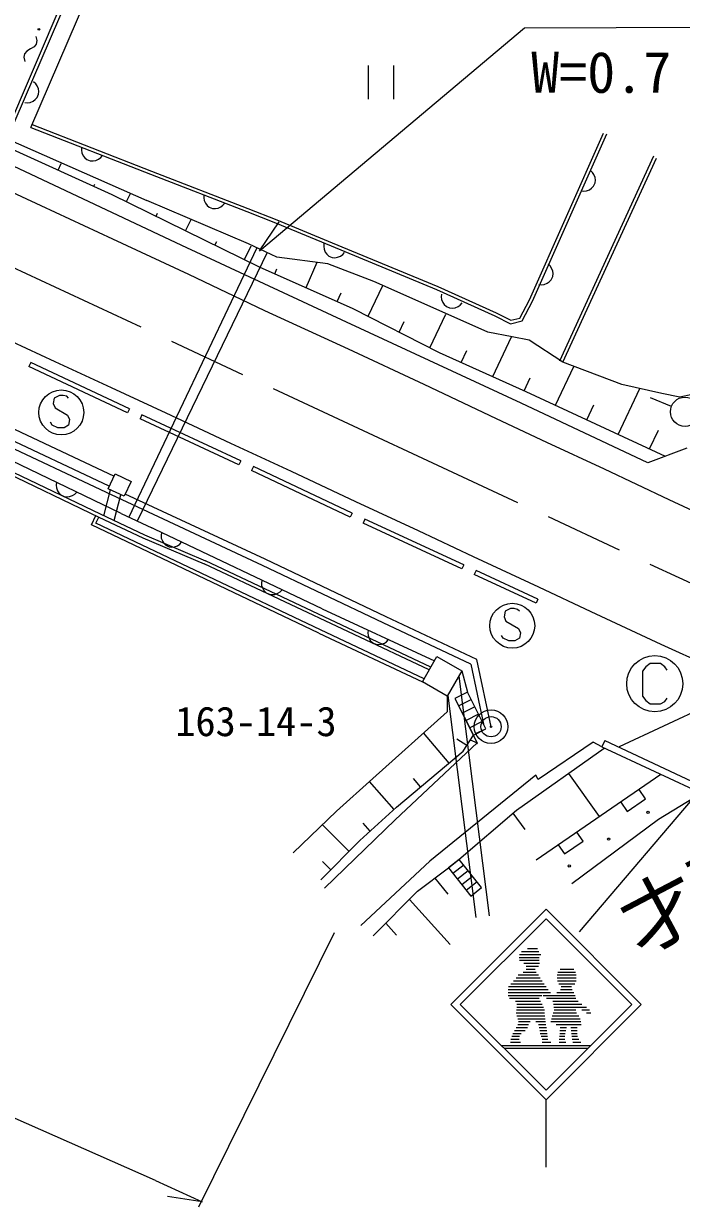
# Model space of a CAD drawing. Units: millimetres, scale not verified. Extents: x 40000 to 680000, y 20000 to 380000.
# Drawn here: x 292232 to 321516, y 247133 to 299822 of the extents above; entities that cross this region are included whole.
import ezdxf
from ezdxf.enums import TextEntityAlignment as Align

# ---------------------------------------------------------------- set-up
doc = ezdxf.new("R2010")
doc.units = ezdxf.units.MM
doc.header["$LTSCALE"] = 1000
doc.linetypes.add('CHAIN', pattern=[18.5, 12, -1.5, 3.5, -1.5])
for name, color, linetype, lineweight in [('M-BGD', 7, 'Continuous', 13), ('M-BGD-EXST', 7, 'Continuous', 13), ('M-BMK', 2, 'CHAIN', 13), ('M-BMK-SRVR', 3, 'Continuous', 13), ('M-STR-HTXT', 7, 'Continuous', 13), ('M-STR-STR1', 1, 'Continuous', 13), ('M-STR-STRC', 7, 'Continuous', 13)]:
    doc.layers.add(name, color=color, linetype=linetype, lineweight=lineweight)
doc.styles.add('ＭＳ ゴシック', font='')
doc.styles.get('ＭＳ ゴシック').set_extended_font_data('MS Gothic')

msp = doc.modelspace()

# ---------------------------------------------------------------- linework, layer by layer
at = {"layer": 'M-BGD'}
for p, q in [((291344, 294705), (298515, 311416)), ((291482, 294646), (298746, 311573)), ((292554, 295196), (299493, 311331)), ((292697, 298791), (292532, 298697)), ((292792, 298915), (292697, 298791)), ((292774, 299255), (292818, 299070)), ((292818, 299070), (292792, 298915)), ((292271, 298479), (292245, 298324)), ((292245, 298324), (292289, 298139)), ((292366, 298603), (292271, 298479)), ((292532, 298697), (292366, 298603)), ((307573, 297958), (307573, 296458)), ((308713, 296458), (308713, 297958)), ((292767, 297150), (292672, 297234)), ((292836, 297056), (292767, 297150)), ((292832, 296536), (292895, 296683)), ((292889, 296925), (292836, 297056)), ((292905, 296809), (292889, 296925)), ((292895, 296683), (292905, 296809)), ((292282, 296313), (292408, 296303)), ((292408, 296303), (292523, 296319)), ((292523, 296319), (292655, 296372)), ((292655, 296372), (292749, 296441)), ((292749, 296441), (292832, 296536)), ((292554, 295196), (297873, 293121)), ((292609, 295335), (297928, 293260)), ((291503, 294694), (297714, 291954)), ((314755, 287529), (318048, 294943)), ((314890, 287463), (318201, 294916)), ((291389, 294390), (296157, 292222)), ((294811, 294317), (294805, 294191)), ((294805, 294191), (294824, 294076)), ((294824, 294076), (294881, 293946)), ((299275, 289942), (291523, 293599)), ((293773, 293306), (293904, 293595)), ((294881, 293946), (294953, 293854)), ((294953, 293854), (295050, 293773)), ((295050, 293773), (295199, 293715)), ((295199, 293715), (295325, 293709)), ((295325, 293709), (295440, 293729)), ((295440, 293729), (295570, 293786)), ((295570, 293786), (295662, 293857)), ((295662, 293857), (295743, 293954)), ((316105, 284818), (320297, 293946)), ((316241, 284755), (320412, 293838)), ((293009, 291717), (290169, 293023)), ((297873, 293121), (302163, 291461)), ((297927, 293260), (302218, 291600)), ((317557, 293204), (317464, 293290)), ((317623, 293108), (317557, 293204)), ((317673, 292976), (317623, 293108)), ((317687, 292860), (317673, 292976)), ((295362, 292583), (295405, 292678)), ((317293, 292379), (317426, 292429)), ((317426, 292429), (317522, 292495)), ((317522, 292495), (317608, 292588)), ((317608, 292588), (317674, 292734)), ((317674, 292734), (317687, 292860)), ((296157, 292222), (302719, 289001)), ((296813, 291900), (296988, 292257)), ((302238, 290024), (297714, 291954)), ((300256, 292197), (300250, 292071)), ((300250, 292071), (300269, 291956)), ((300269, 291956), (300326, 291826)), ((317052, 292379), (317178, 292366)), ((317178, 292366), (317293, 292379)), ((296200, 290224), (293009, 291717)), ((298125, 291256), (298187, 291381)), ((300326, 291826), (300398, 291734)), ((300398, 291734), (300495, 291653)), ((300495, 291653), (300644, 291595)), ((300644, 291595), (300770, 291589)), ((300770, 291589), (300885, 291609)), ((300885, 291609), (301015, 291666)), ((301015, 291666), (301107, 291737)), ((301107, 291737), (301188, 291834)), ((302163, 291461), (303444, 290956)), ((302218, 291600), (303501, 291095)), ((299673, 291092), (299438, 290611)), ((303444, 290956), (305918, 289925)), ((303501, 291095), (305975, 290064)), ((299582, 288662), (296200, 290224)), ((302618, 289846), (296903, 277822)), ((306602, 286528), (299275, 289942)), ((300750, 289967), (300830, 290130)), ((302063, 289323), (302359, 289927)), ((303503, 289431), (302238, 290024)), ((305601, 290030), (305590, 289904)), ((305590, 289904), (305606, 289789)), ((305606, 289789), (305658, 289657)), ((305918, 289925), (310611, 287984)), ((305975, 290064), (310671, 288121)), ((303073, 289632), (297290, 277677)), ((305781, 289136), (303503, 289431)), ((305658, 289657), (305727, 289563)), ((305727, 289563), (305821, 289479)), ((305821, 289479), (305968, 289416)), ((305968, 289416), (306094, 289405)), ((306094, 289405), (306210, 289421)), ((306210, 289421), (306341, 289473)), ((306341, 289473), (306436, 289542)), ((306436, 289542), (306520, 289636)), ((302719, 289001), (306890, 287145)), ((303414, 288692), (303509, 288905)), ((304805, 288073), (305305, 289198)), ((307825, 288350), (305781, 289136)), ((315672, 289040), (315579, 289126)), ((315738, 288944), (315672, 289040)), ((315788, 288812), (315738, 288944)), ((315802, 288696), (315788, 288812)), ((302975, 287044), (299582, 288662)), ((310193, 287284), (307825, 288350)), ((315167, 288215), (315292, 288202)), ((315292, 288202), (315408, 288215)), ((315408, 288215), (315541, 288265)), ((315541, 288265), (315637, 288332)), ((315637, 288332), (315722, 288424)), ((315722, 288424), (315788, 288570)), ((315788, 288570), (315802, 288696)), ((306195, 287455), (306364, 287834)), ((307576, 286796), (308226, 288170)), ((310611, 287984), (313208, 286811)), ((310671, 288121), (313272, 286946)), ((310833, 287785), (310822, 287659)), ((312896, 286095), (310193, 287284)), ((310822, 287659), (310838, 287544)), ((310838, 287544), (310890, 287413)), ((310890, 287413), (310959, 287318)), ((310959, 287318), (311053, 287234)), ((311053, 287234), (311200, 287171)), ((311200, 287171), (311326, 287160)), ((311326, 287160), (311442, 287176)), ((311442, 287176), (311573, 287228)), ((311573, 287228), (311668, 287297)), ((311668, 287297), (311752, 287391)), ((314329, 286719), (314755, 287529)), ((314430, 286589), (314890, 287463)), ((306693, 285335), (302975, 287044)), ((306890, 287145), (310732, 285185)), ((310318, 285397), (311026, 286894)), ((313208, 286811), (313908, 286466)), ((313272, 286946), (313926, 286624)), ((313926, 286624), (314329, 286719)), ((314380, 282926), (306602, 286528)), ((308947, 286096), (309167, 286561)), ((313908, 286466), (314430, 286589)), ((290953, 286024), (293627, 284785)), ((313976, 285878), (312896, 286095)), ((313115, 284114), (313954, 285889)), ((314740, 285737), (313976, 285878)), ((316241, 284755), (314740, 285737)), ((310060, 283759), (306693, 285335)), ((310732, 285185), (314591, 283450)), ((311711, 284745), (311963, 285277)), ((293627, 284785), (296125, 283621)), ((315914, 282836), (316733, 284568)), ((318871, 283758), (316241, 284755)), ((314518, 283483), (314792, 284062)), ((296125, 283621), (298556, 282501)), ((313285, 282226), (310060, 283759)), ((318705, 281541), (319668, 283577)), ((320648, 283355), (318871, 283758)), ((314591, 283450), (320798, 280569)), ((321075, 282787), (320147, 283159)), ((321450, 283199), (320648, 283355)), ((322541, 283430), (321450, 283199)), ((298556, 282501), (301437, 281150)), ((320030, 280279), (314380, 282926)), ((317310, 282188), (317623, 282851)), ((290931, 282189), (296255, 279679)), ((315524, 281184), (313285, 282226)), ((295925, 278950), (290593, 281464)), ((296039, 279227), (290720, 281736)), ((320103, 280898), (320497, 281730)), ((289173, 280923), (295578, 277861)), ((289237, 281059), (295643, 277997)), ((301437, 281150), (304146, 279895)), ((318095, 279993), (315524, 281184)), ((321762, 280933), (320030, 280279)), ((296580, 278015), (291712, 280364)), ((295990, 279123), (296302, 279778)), ((296302, 279778), (297013, 279439)), ((304146, 279895), (307013, 278546)), ((320971, 278633), (318095, 279993)), ((293696, 279407), (293679, 279281)), ((293679, 279281), (293690, 279165)), ((297013, 279439), (296701, 278784)), ((293690, 279165), (293737, 279032)), ((293737, 279032), (293801, 278934)), ((293801, 278934), (293891, 278846)), ((293891, 278846), (294035, 278776)), ((294035, 278776), (294161, 278760)), ((294161, 278760), (294277, 278771)), ((294277, 278771), (294411, 278817)), ((294411, 278817), (294508, 278881)), ((294508, 278881), (294596, 278972)), ((295808, 277919), (296097, 279072)), ((302859, 275708), (295925, 278950)), ((296701, 278784), (295990, 279123)), ((296269, 277702), (296557, 278852)), ((302987, 275979), (296746, 278878)), ((307013, 278546), (309798, 277265)), ((323892, 277259), (320971, 278633)), ((295254, 277512), (295443, 277924)), ((295452, 277584), (295579, 277861)), ((295579, 277861), (297543, 276935)), ((295643, 277997), (297605, 277072)), ((296580, 278015), (297936, 277379)), ((305379, 272696), (295254, 277512)), ((305444, 272832), (295452, 277584)), ((298090, 277304), (297936, 277379)), ((305520, 273774), (298090, 277304)), ((298363, 277169), (298348, 277043)), ((309798, 277265), (312253, 276103)), ((297543, 276935), (300272, 275777)), ((297605, 277072), (300333, 275914)), ((298348, 277043), (298359, 276927)), ((298359, 276927), (298407, 276794)), ((298407, 276794), (298471, 276697)), ((298471, 276697), (298563, 276609)), ((299082, 276584), (299179, 276649)), ((299179, 276649), (299267, 276740)), ((298563, 276609), (298707, 276541)), ((298707, 276541), (298833, 276526)), ((298833, 276526), (298949, 276537)), ((298949, 276537), (299082, 276584)), ((312253, 276103), (315157, 274760)), ((310292, 271053), (300272, 275777)), ((310367, 271184), (300333, 275914)), ((308241, 273144), (302859, 275708)), ((308369, 273415), (302987, 275979)), ((302833, 275048), (302818, 274923)), ((302818, 274923), (302829, 274807)), ((302829, 274807), (302876, 274674)), ((302876, 274674), (302941, 274577)), ((302941, 274577), (303032, 274489)), ((303552, 274464), (303649, 274529)), ((303649, 274529), (303736, 274620)), ((315157, 274760), (317492, 273662)), ((303032, 274489), (303177, 274420)), ((303177, 274420), (303302, 274405)), ((303302, 274405), (303419, 274416)), ((303419, 274416), (303552, 274464)), ((305520, 273774), (310523, 271455)), ((317492, 273662), (320598, 272199)), ((312143, 271313), (308241, 273144)), ((312405, 271522), (308369, 273415)), ((305379, 272696), (309989, 270527)), ((310064, 270657), (305444, 272832)), ((307568, 272825), (307554, 272699)), ((307554, 272699), (307566, 272583)), ((307566, 272583), (307615, 272450)), ((307615, 272450), (307680, 272354)), ((308388, 272312), (308475, 272404)), ((307680, 272354), (307772, 272267)), ((307772, 272267), (307917, 272200)), ((307917, 272200), (308043, 272185)), ((308043, 272185), (308159, 272198)), ((308159, 272198), (308292, 272246)), ((308292, 272246), (308388, 272312)), ((320598, 272199), (323449, 270897)), ((309989, 270527), (310633, 271645)), ((310633, 271645), (311740, 271008)), ((313042, 268528), (312405, 271522)), ((311740, 271008), (311096, 269890)), ((311740, 271008), (311997, 270064)), ((312143, 271313), (312712, 268638)), ((311096, 269890), (309989, 270527)), ((311611, 270784), (312965, 260106)), ((311096, 269890), (311089, 269196)), ((311115, 269923), (312370, 260031)), ((311997, 270064), (311437, 269783)), ((311437, 269783), (312255, 268149)), ((311437, 269783), (312428, 267810)), ((312816, 268430), (311997, 270064)), ((311600, 269457), (312161, 269737)), ((312325, 269410), (311764, 269130)), ((311089, 269196), (307773, 266225)), ((312488, 269084), (311928, 268803)), ((312652, 268757), (312091, 268476)), ((311177, 266909), (310036, 268253)), ((312255, 268149), (312816, 268430)), ((312353, 268230), (312816, 268430)), ((312428, 267810), (308767, 264387)), ((311964, 267695), (311519, 267972)), ((311807, 267443), (312255, 268149)), ((312120, 267947), (312428, 267810)), ((312428, 267810), (312392, 267767)), ((312392, 267767), (312428, 267810)), ((317585, 267842), (315148, 266181)), ((317981, 267638), (317585, 267842)), ((308837, 264949), (311807, 267443)), ((314181, 264806), (318077, 267572)), ((307773, 266225), (306157, 264763)), ((308727, 264848), (307629, 266095)), ((309908, 265848), (309591, 266221)), ((315037, 266367), (310321, 262537)), ((315148, 266181), (315037, 266367)), ((315052, 262608), (320597, 266413)), ((316493, 266447), (317861, 264536)), ((319923, 265322), (319641, 265735)), ((320505, 264418), (322400, 265568)), ((318815, 265172), (319097, 264759)), ((319097, 264759), (319923, 265322)), ((306157, 264763), (304235, 262908)), ((307203, 263460), (308837, 264949)), ((311614, 262614), (314181, 264806)), ((314011, 264685), (314540, 263946)), ((306713, 262990), (305538, 264166)), ((308767, 264387), (305630, 261341)), ((307664, 263877), (307348, 264236)), ((316635, 261553), (320505, 264418)), ((305467, 261707), (307203, 263460)), ((317139, 263425), (316857, 263838)), ((316031, 263275), (316312, 262862)), ((316312, 262862), (317139, 263425)), ((305891, 262168), (305538, 262520)), ((310321, 262537), (307247, 259674)), ((311630, 262618), (311151, 262242)), ((311151, 262242), (311614, 262614)), ((312615, 261364), (311630, 262618)), ((309773, 261203), (311151, 262242)), ((311151, 262242), (312136, 260988)), ((311827, 262367), (311348, 261991)), ((312024, 262117), (311545, 261740)), ((312221, 261866), (311742, 261489)), ((310543, 261784), (311114, 261070)), ((312418, 261615), (311939, 261239)), ((312136, 260988), (312615, 261364)), ((307795, 259213), (309773, 261203)), ((309411, 260839), (311219, 258827)), ((308355, 259776), (308833, 259244))]:
    msp.add_line(p, q, dxfattribs=at)
for centre, radius in [((292910, 299568), 38), ((321679, 282546), 650), ((320032, 264718), 50), ((318279, 263523), 50), ((316526, 262329), 50)]:
    msp.add_circle(centre, radius, dxfattribs=at)
at = {"layer": 'M-BGD-EXST'}
for p, q in [((293588, 283156), (293548, 282916)), ((293828, 283276), (293588, 283156)), ((293988, 283276), (293828, 283276)), ((294148, 283236), (293988, 283276)), ((294228, 283156), (294148, 283236)), ((293548, 282916), (293628, 282716)), ((293628, 282716), (294188, 282396)), ((293508, 281956), (293428, 282076)), ((293748, 281836), (293508, 281956)), ((294228, 281956), (294028, 281836)), ((294188, 282396), (294268, 282196)), ((294268, 282196), (294228, 281956)), ((294028, 281836), (293748, 281836)), ((313668, 273663), (313628, 273423)), ((313908, 273783), (313668, 273663)), ((314068, 273783), (313908, 273783)), ((314228, 273743), (314068, 273783)), ((314308, 273663), (314228, 273743)), ((313628, 273423), (313708, 273223)), ((313708, 273223), (314268, 272903)), ((313588, 272463), (313508, 272583)), ((313828, 272343), (313588, 272463)), ((314308, 272463), (314108, 272343)), ((314268, 272903), (314348, 272703)), ((314348, 272703), (314308, 272463)), ((314108, 272343), (313828, 272343)), ((319933, 271192), (319783, 270992)), ((319783, 270992), (319783, 269892)), ((320133, 271342), (319933, 271192)), ((320583, 271342), (320133, 271342)), ((320783, 271192), (320583, 271342)), ((320883, 271042), (320783, 271192)), ((319783, 269892), (319933, 269692)), ((320783, 269642), (320883, 269792)), ((316982, 259389), (325386, 269287)), ((319933, 269692), (320133, 269542)), ((320133, 269542), (320583, 269542)), ((320583, 269542), (320783, 269642)), ((311247, 256162), (315490, 260404)), ((315490, 260404), (319732, 256162)), ((315490, 259980), (311671, 256162)), ((319308, 256162), (315490, 259980)), ((315189, 258243), (314289, 258243)), ((315260, 258373), (314313, 258373)), ((315169, 258503), (314406, 258503)), ((315118, 258633), (314661, 258633)), ((315191, 258113), (314313, 258113)), ((315198, 257983), (314496, 257983)), ((315009, 257723), (314605, 257723)), ((315149, 257853), (314611, 257853)), ((316735, 257723), (316114, 257723)), ((315321, 257203), (314044, 257203)), ((315236, 257333), (314159, 257333)), ((315149, 257463), (314255, 257463)), ((315047, 257593), (314473, 257593)), ((316828, 257333), (315982, 257333)), ((316830, 257463), (315985, 257463)), ((316826, 257203), (315998, 257203)), ((316800, 257593), (316014, 257593)), ((315690, 256683), (313800, 256683)), ((315582, 256813), (313802, 256813)), ((315494, 256943), (313823, 256943)), ((315407, 257073), (313927, 257073)), ((316736, 256683), (315966, 256683)), ((316769, 257073), (316056, 257073)), ((316658, 256813), (316134, 256813)), ((316619, 256943), (316172, 256943)), ((315490, 251919), (311247, 256162)), ((311671, 256162), (315490, 252343)), ((315297, 256553), (313811, 256553)), ((315183, 256423), (313865, 256423)), ((315245, 256293), (314135, 256293)), ((315319, 256163), (314190, 256163)), ((316785, 256553), (315370, 256553)), ((319732, 256162), (315490, 251919)), ((315490, 252343), (319308, 256162)), ((316825, 256423), (315513, 256423)), ((316928, 256293), (315795, 256293)), ((317081, 256163), (315829, 256163)), ((315427, 255773), (314165, 255773)), ((315417, 255903), (314174, 255903)), ((315436, 255643), (314191, 255643)), ((315371, 256033), (314196, 256033)), ((316946, 255643), (315771, 255643)), ((316852, 255773), (315812, 255773)), ((317289, 256033), (315845, 256033)), ((316822, 255903), (315853, 255903)), ((317430, 255903), (317084, 255903)), ((317486, 255773), (317298, 255773)), ((314665, 255123), (314157, 255123)), ((314706, 255253), (314232, 255253)), ((314913, 255513), (314236, 255513)), ((314779, 255383), (314258, 255383)), ((315449, 255513), (314932, 255513)), ((315468, 255383), (315033, 255383)), ((315487, 255253), (315150, 255253)), ((315506, 255123), (315192, 255123)), ((317046, 255383), (315701, 255383)), ((317007, 255513), (315732, 255513)), ((317054, 255253), (315942, 255253)), ((316405, 255123), (316117, 255123)), ((316873, 255123), (316593, 255123)), ((314302, 254603), (313918, 254603)), ((314306, 254733), (313964, 254733)), ((314380, 254863), (314015, 254863)), ((314569, 254993), (314080, 254993)), ((315523, 254993), (315208, 254993)), ((315539, 254863), (315229, 254863)), ((315555, 254733), (315277, 254733)), ((315572, 254603), (315315, 254603)), ((316323, 254603), (316082, 254603)), ((316332, 254733), (316091, 254733)), ((316343, 254863), (316100, 254863)), ((316374, 254993), (316109, 254993)), ((316877, 254993), (316607, 254993)), ((316881, 254863), (316625, 254863)), ((316889, 254733), (316643, 254733)), ((316951, 254603), (316662, 254603)), ((313490, 254343), (317490, 254343)), ((313620, 254213), (317360, 254213)), ((314359, 254473), (313915, 254473)), ((315712, 254473), (315325, 254473)), ((316366, 254473), (316082, 254473)), ((317045, 254473), (316680, 254473)), ((315490, 248919), (315490, 251919))]:
    msp.add_line(p, q, dxfattribs=at)
for centre, radius in [((293908, 282516), 1000), ((313988, 273023), 1000), ((320333, 270442), 1250)]:
    msp.add_circle(centre, radius, dxfattribs=at)
at = {"layer": 'M-BMK'}
msp.add_line((286571, 291387), (354661, 259684), dxfattribs=at)
at = {"layer": 'M-BMK-SRVR'}
for radius in [750, 450, 30]:
    msp.add_circle((313042, 268528), radius, dxfattribs=at)
at = {"layer": 'M-STR-HTXT'}
for p, q in [((302738, 289706), (314530, 299636)), ((314530, 299636), (345437, 299761)), ((302738, 289706), (303615, 290994)), ((298100, 248323), (270485, 260523)), ((306060, 259351), (300018, 247133)), ((298100, 248323), (300181, 247378)), ((300181, 247378), (298641, 247616))]:
    msp.add_line(p, q, dxfattribs=at)
at = {"layer": 'M-STR-STR1'}
for p, q in [((322866, 269557), (318743, 267637)), ((318108, 267909), (317981, 267638)), ((318108, 267909), (340539, 257405)), ((317981, 267638), (340412, 257133))]:
    msp.add_line(p, q, dxfattribs=at)
at = {"layer": 'M-STR-STRC'}
for p, q in [((292551, 284745), (292466, 284564)), ((296861, 282494), (292466, 284564)), ((296946, 282675), (292551, 284745)), ((296946, 282675), (296861, 282494)), ((297500, 282414), (297415, 282233)), ((301902, 280366), (297500, 282414)), ((301818, 280184), (297415, 282233)), ((301902, 280366), (301818, 280184)), ((302467, 280106), (302382, 279925)), ((306770, 277853), (302382, 279925)), ((306855, 278033), (302467, 280106)), ((306855, 278033), (306770, 277853)), ((307430, 277772), (307346, 277590)), ((311828, 275735), (307430, 277772)), ((311744, 275554), (307346, 277590)), ((311828, 275735), (311744, 275554)), ((312377, 275485), (312293, 275303)), ((315046, 274025), (312293, 275303)), ((315131, 274207), (312377, 275485)), ((315131, 274207), (315046, 274025))]:
    msp.add_line(p, q, dxfattribs=at)

# ---------------------------------------------------------------- texts
at = {"layer": 'M-BGD', "style": 'ＭＳ ゴシック'}
msp.add_text('才賀川', height=2566, rotation=27.7, dxfattribs=at).set_placement((320004, 257659), align=Align.BOTTOM_LEFT)
at = {"layer": 'M-BMK-SRVR', "style": 'ＭＳ ゴシック'}
msp.add_text('163-14-3', height=1320, dxfattribs=at).set_placement((298983, 267711), align=Align.BOTTOM_LEFT)
at = {"layer": 'M-STR-HTXT', "style": 'ＭＳ ゴシック'}
msp.add_text('W=0.7 H=0.8 L=13.2×2', height=1833, dxfattribs=at).set_placement((314831, 296194), align=Align.BOTTOM_LEFT)

doc.saveas('drawing.dxf')
